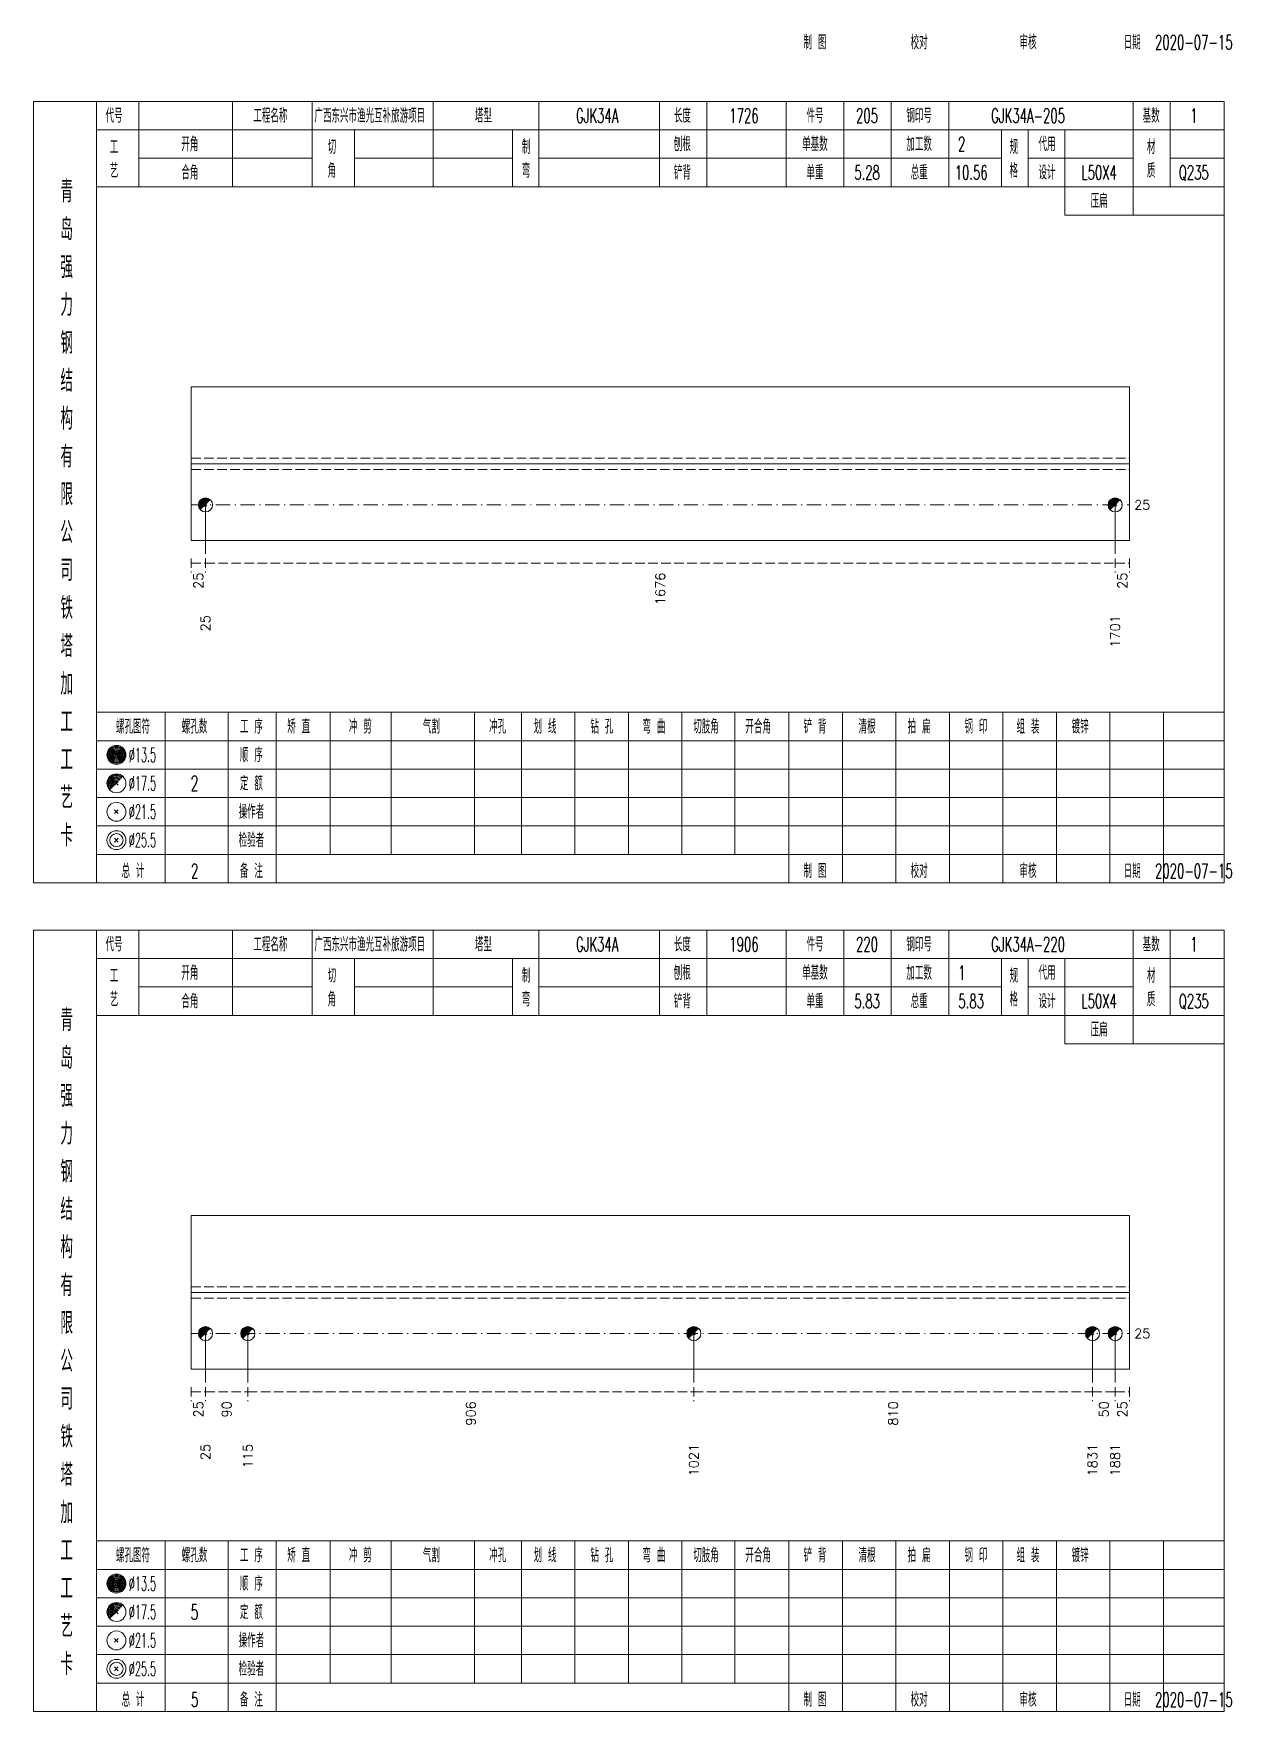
# Model space of a CAD drawing. Extents: x 0 to 2606, y -377 to 6479.
# Drawn here: x 1568.4 to 1821.3, y 6125 to 6479.3 of the extents above; entities that cross this region are included whole.
import ezdxf
from ezdxf.enums import TextEntityAlignment as Align

# ---------------------------------------------------------------- set-up
doc = ezdxf.new("R2010")
doc.units = 0
doc.header["$MEASUREMENT"] = 0
doc.linetypes.add('一点画线', pattern=[5.2, 3, -1, 0.2, -1])
doc.linetypes.add('虚线', pattern=[2.75, 2, -0.75])
doc.layers.get('0').update_dxf_attribs({"linetype": 'CONTINUOUS', "lineweight": 25})
doc.layers.add('1', color=7, linetype='CONTINUOUS', lineweight=25)
doc.layers.add('4', color=7, linetype='CONTINUOUS', lineweight=25)
doc.styles.get("Standard").update_dxf_attribs({"font": 'simplex.shx', "width": 0.7, "height": 3, "bigfont": 'gbhzfs.shx'})

msp = doc.modelspace()

# ---------------------------------------------------------------- linework, layer by layer
at = {"color": 7, "linetype": 'Continuous', "lineweight": 18}
for p, q in [((1601.7, 6404.7), (1601.7, 6372.3)), ((1601.7, 6404.7), (1799.8, 6404.7)), ((1799.8, 6404.7), (1799.8, 6372.3)), ((1601.7, 6388.5), (1799.8, 6388.5)), ((1601.7, 6229.7), (1601.7, 6197.3)), ((1601.7, 6229.7), (1799.8, 6229.7)), ((1799.8, 6229.7), (1799.8, 6197.3)), ((1601.7, 6213.5), (1799.8, 6213.5))]:
    msp.add_line(p, q, dxfattribs=at)
at = {"color": 1, "linetype": '虚线', "lineweight": 18}
for p, q in [((1601.7, 6389.7), (1799.8, 6389.7)), ((1601.7, 6387.3), (1799.8, 6387.3)), ((1601.7, 6214.7), (1799.8, 6214.7)), ((1601.7, 6212.3), (1799.8, 6212.3))]:
    msp.add_line(p, q, dxfattribs=at)
at = {"color": 3, "linetype": '一点画线', "lineweight": 13}
for p, q in [((1601.7, 6379.8), (1799.8, 6379.8)), ((1601.7, 6204.8), (1799.8, 6204.8))]:
    msp.add_line(p, q, dxfattribs=at)
at = {"color": 7, "linetype": 'Continuous', "lineweight": 13}
for p, q in [((1604.7, 6379.8), (1604.7, 6369.5)), ((1796.8, 6379.8), (1796.8, 6369.5)), ((1604.7, 6204.8), (1604.7, 6194.5)), ((1613.65, 6204.8), (1613.65, 6194.5)), ((1707.82, 6204.8), (1707.82, 6194.5)), ((1792, 6204.8), (1792, 6194.5)), ((1796.8, 6204.8), (1796.8, 6194.5))]:
    msp.add_line(p, q, dxfattribs=at)
at = {"color": 8, "linetype": '虚线', "lineweight": 9}
for p, q in [((1601.7, 6368.5), (1601.7, 6365.5)), ((1601.7, 6367.5), (1604.7, 6367.5)), ((1604.7, 6368.5), (1604.7, 6365.5)), ((1604.7, 6368.5), (1604.7, 6365.5)), ((1604.7, 6367.5), (1796.8, 6367.5)), ((1796.8, 6368.5), (1796.8, 6365.5)), ((1796.8, 6368.5), (1796.8, 6365.5)), ((1796.8, 6367.5), (1799.8, 6367.5)), ((1799.8, 6368.5), (1799.8, 6365.5)), ((1601.7, 6193.5), (1601.7, 6190.5)), ((1601.7, 6192.5), (1604.7, 6192.5)), ((1604.7, 6193.5), (1604.7, 6190.5)), ((1604.7, 6193.5), (1604.7, 6190.5)), ((1604.7, 6192.5), (1613.65, 6192.5)), ((1613.65, 6193.5), (1613.65, 6190.5)), ((1613.65, 6193.5), (1613.65, 6190.5)), ((1613.65, 6192.5), (1707.82, 6192.5)), ((1707.82, 6193.5), (1707.82, 6190.5)), ((1707.82, 6193.5), (1707.82, 6190.5)), ((1707.82, 6192.5), (1792, 6192.5)), ((1792, 6193.5), (1792, 6190.5)), ((1792, 6193.5), (1792, 6190.5)), ((1792, 6192.5), (1796.8, 6192.5)), ((1796.8, 6193.5), (1796.8, 6190.5)), ((1796.8, 6193.5), (1796.8, 6190.5)), ((1796.8, 6192.5), (1799.8, 6192.5)), ((1799.8, 6193.5), (1799.8, 6190.5))]:
    msp.add_line(p, q, dxfattribs=at)
at = {"layer": '1', "color": 7, "linetype": 'Continuous', "lineweight": 0}
for p, q in [((1604.4, 6379.5), (1605, 6380.1)), ((1604.4, 6380.1), (1605, 6379.5)), ((1796.5, 6379.5), (1797.1, 6380.1)), ((1796.5, 6380.1), (1797.1, 6379.5)), ((1604.4, 6204.5), (1605, 6205.1)), ((1604.4, 6205.1), (1605, 6204.5)), ((1613.35, 6204.5), (1613.95, 6205.1)), ((1613.35, 6205.1), (1613.95, 6204.5)), ((1707.52, 6204.5), (1708.12, 6205.1)), ((1707.52, 6205.1), (1708.12, 6204.5)), ((1791.7, 6204.5), (1792.3, 6205.1)), ((1791.7, 6205.1), (1792.3, 6204.5)), ((1796.5, 6204.5), (1797.1, 6205.1)), ((1796.5, 6205.1), (1797.1, 6204.5))]:
    msp.add_line(p, q, dxfattribs=at)
at = {"layer": '1', "color": 7, "linetype": 'Continuous', "lineweight": 18}
for p, q in [((1601.7, 6372.3), (1799.8, 6372.3)), ((1601.7, 6197.3), (1799.8, 6197.3))]:
    msp.add_line(p, q, dxfattribs=at)
at = {"layer": '1', "color": 7, "linetype": 'Continuous', "lineweight": 13}
for centre in [(1604.7, 6379.8), (1796.8, 6379.8), (1604.7, 6204.8), (1613.65, 6204.8), (1707.82, 6204.8), (1792, 6204.8), (1796.8, 6204.8)]:
    msp.add_circle(centre, 1.5, dxfattribs=at)
for centre, radius in [((1604.7, 6379.8), 1.35), ((1604.7, 6379.8), 1.2), ((1604.7, 6379.8), 1.05), ((1604.7, 6379.8), 0.9), ((1604.7, 6379.8), 0.75), ((1604.7, 6379.8), 0.6), ((1604.7, 6379.8), 0.45), ((1604.7, 6379.8), 0.3), ((1604.7, 6379.8), 0.15), ((1796.8, 6379.8), 1.35), ((1796.8, 6379.8), 1.2), ((1796.8, 6379.8), 1.05), ((1796.8, 6379.8), 0.9), ((1796.8, 6379.8), 0.75), ((1796.8, 6379.8), 0.6), ((1796.8, 6379.8), 0.45), ((1796.8, 6379.8), 0.3), ((1796.8, 6379.8), 0.15), ((1604.7, 6204.8), 1.35), ((1604.7, 6204.8), 1.2), ((1604.7, 6204.8), 1.05), ((1604.7, 6204.8), 0.9), ((1604.7, 6204.8), 0.75), ((1604.7, 6204.8), 0.6), ((1604.7, 6204.8), 0.45), ((1604.7, 6204.8), 0.3), ((1604.7, 6204.8), 0.15), ((1613.65, 6204.8), 1.35), ((1613.65, 6204.8), 1.2), ((1613.65, 6204.8), 1.05), ((1613.65, 6204.8), 0.9), ((1613.65, 6204.8), 0.75), ((1613.65, 6204.8), 0.6), ((1613.65, 6204.8), 0.45), ((1613.65, 6204.8), 0.3), ((1613.65, 6204.8), 0.15), ((1707.82, 6204.8), 1.35), ((1707.82, 6204.8), 1.2), ((1707.82, 6204.8), 1.05), ((1707.82, 6204.8), 0.9), ((1707.82, 6204.8), 0.75), ((1707.82, 6204.8), 0.6), ((1707.82, 6204.8), 0.45), ((1707.82, 6204.8), 0.3), ((1707.82, 6204.8), 0.15), ((1792, 6204.8), 1.35), ((1792, 6204.8), 1.2), ((1792, 6204.8), 1.05), ((1792, 6204.8), 0.9), ((1792, 6204.8), 0.75), ((1792, 6204.8), 0.6), ((1792, 6204.8), 0.45), ((1792, 6204.8), 0.3), ((1792, 6204.8), 0.15), ((1796.8, 6204.8), 1.35), ((1796.8, 6204.8), 1.2), ((1796.8, 6204.8), 1.05), ((1796.8, 6204.8), 0.9), ((1796.8, 6204.8), 0.75), ((1796.8, 6204.8), 0.6), ((1796.8, 6204.8), 0.45), ((1796.8, 6204.8), 0.3), ((1796.8, 6204.8), 0.15)]:
    msp.add_arc(centre, radius, 45, 225, dxfattribs=at)
at = {"layer": '4', "color": 1, "linetype": 'Continuous', "lineweight": 18}
for p, q in [((1581.7, 6300), (1581.7, 6465)), ((1590.6, 6447), (1590.6, 6465)), ((1610.4, 6447), (1610.4, 6465)), ((1627.2, 6447), (1627.2, 6465)), ((1652.8, 6447), (1652.8, 6465)), ((1675.1, 6447), (1675.1, 6465)), ((1700.6, 6447), (1700.6, 6465)), ((1710.6, 6447), (1710.6, 6465)), ((1727.3, 6447), (1727.3, 6465)), ((1739.5, 6447), (1739.5, 6465)), ((1749.5, 6447), (1749.5, 6465)), ((1761.7, 6447), (1761.7, 6465)), ((1800.6, 6441), (1800.6, 6465)), ((1808.4, 6447), (1808.4, 6465)), ((1581.7, 6459), (1819.8, 6459)), ((1636.2, 6447), (1636.2, 6459)), ((1669.5, 6447), (1669.5, 6459)), ((1772.8, 6447), (1772.8, 6459)), ((1778.4, 6447), (1778.4, 6459)), ((1786.2, 6441), (1786.2, 6459)), ((1590.6, 6453), (1627.2, 6453)), ((1636.2, 6453), (1669.5, 6453)), ((1675.1, 6453), (1772.8, 6453)), ((1778.4, 6453), (1800.6, 6453)), ((1808.4, 6453), (1819.8, 6453)), ((1581.7, 6447), (1819.8, 6447)), ((1786.2, 6441), (1819.8, 6441)), ((1581.7, 6336), (1819.8, 6336)), ((1596.2, 6300), (1596.2, 6336)), ((1609.5, 6300), (1609.5, 6336)), ((1619.6, 6300), (1619.6, 6336)), ((1631, 6306), (1631, 6336)), ((1643.9, 6306), (1643.9, 6336)), ((1661.5, 6306), (1661.5, 6336)), ((1671.4, 6306), (1671.4, 6336)), ((1682.7, 6306), (1682.7, 6336)), ((1694, 6306), (1694, 6336)), ((1705.3, 6306), (1705.3, 6336)), ((1716.5, 6306), (1716.5, 6336)), ((1727.9, 6306), (1727.9, 6336)), ((1739.2, 6306), (1739.2, 6336)), ((1750.5, 6306), (1750.5, 6336)), ((1761.8, 6306), (1761.8, 6336)), ((1773.1, 6306), (1773.1, 6336)), ((1784.4, 6306), (1784.4, 6336)), ((1795.7, 6306), (1795.7, 6336)), ((1807, 6306), (1807, 6336)), ((1581.7, 6330), (1819.8, 6330)), ((1581.7, 6324), (1819.8, 6324)), ((1581.7, 6318), (1819.8, 6318)), ((1581.7, 6312), (1819.8, 6312)), ((1581.7, 6306), (1819.8, 6306)), ((1727.9, 6300), (1727.9, 6306)), ((1739.2, 6300), (1739.2, 6306)), ((1750.5, 6300), (1750.5, 6306)), ((1761.8, 6300), (1761.8, 6306)), ((1773.1, 6300), (1773.1, 6306)), ((1784.4, 6300), (1784.4, 6306)), ((1795.7, 6300), (1795.7, 6306)), ((1807, 6300), (1807, 6306)), ((1581.7, 6125), (1581.7, 6290)), ((1590.6, 6272), (1590.6, 6290)), ((1610.4, 6272), (1610.4, 6290)), ((1627.2, 6272), (1627.2, 6290)), ((1652.8, 6272), (1652.8, 6290)), ((1675.1, 6272), (1675.1, 6290)), ((1700.6, 6272), (1700.6, 6290)), ((1710.6, 6272), (1710.6, 6290)), ((1727.3, 6272), (1727.3, 6290)), ((1739.5, 6272), (1739.5, 6290)), ((1749.5, 6272), (1749.5, 6290)), ((1761.7, 6272), (1761.7, 6290)), ((1800.6, 6266), (1800.6, 6290)), ((1808.4, 6272), (1808.4, 6290)), ((1581.7, 6284), (1819.8, 6284)), ((1636.2, 6272), (1636.2, 6284)), ((1669.5, 6272), (1669.5, 6284)), ((1772.8, 6272), (1772.8, 6284)), ((1778.4, 6272), (1778.4, 6284)), ((1786.2, 6266), (1786.2, 6284)), ((1590.6, 6278), (1627.2, 6278)), ((1636.2, 6278), (1669.5, 6278)), ((1675.1, 6278), (1772.8, 6278)), ((1778.4, 6278), (1800.6, 6278)), ((1808.4, 6278), (1819.8, 6278)), ((1581.7, 6272), (1819.8, 6272)), ((1786.2, 6266), (1819.8, 6266)), ((1581.7, 6161), (1819.8, 6161)), ((1596.2, 6125), (1596.2, 6161)), ((1609.5, 6125), (1609.5, 6161)), ((1619.6, 6125), (1619.6, 6161)), ((1631, 6131), (1631, 6161)), ((1643.9, 6131), (1643.9, 6161)), ((1661.5, 6131), (1661.5, 6161)), ((1671.4, 6131), (1671.4, 6161)), ((1682.7, 6131), (1682.7, 6161)), ((1694, 6131), (1694, 6161)), ((1705.3, 6131), (1705.3, 6161)), ((1716.5, 6131), (1716.5, 6161)), ((1727.9, 6131), (1727.9, 6161)), ((1739.2, 6131), (1739.2, 6161)), ((1750.5, 6131), (1750.5, 6161)), ((1761.8, 6131), (1761.8, 6161)), ((1773.1, 6131), (1773.1, 6161)), ((1784.4, 6131), (1784.4, 6161)), ((1795.7, 6131), (1795.7, 6161)), ((1807, 6131), (1807, 6161)), ((1581.7, 6155), (1819.8, 6155)), ((1581.7, 6149), (1819.8, 6149)), ((1581.7, 6143), (1819.8, 6143)), ((1581.7, 6137), (1819.8, 6137)), ((1581.7, 6131), (1819.8, 6131)), ((1727.9, 6125), (1727.9, 6131)), ((1739.2, 6125), (1739.2, 6131)), ((1750.5, 6125), (1750.5, 6131)), ((1761.8, 6125), (1761.8, 6131)), ((1773.1, 6125), (1773.1, 6131)), ((1784.4, 6125), (1784.4, 6131)), ((1795.7, 6125), (1795.7, 6131)), ((1807, 6125), (1807, 6131))]:
    msp.add_line(p, q, dxfattribs=at)
at = {"layer": '4', "color": 7, "linetype": 'Continuous', "lineweight": 13}
for p, q in [((1585.7, 6326.8), (1586.1, 6327.2)), ((1586.1, 6326.8), (1585.7, 6327.2)), ((1585.5, 6314.6), (1586.3, 6315.4)), ((1586.3, 6314.6), (1585.5, 6315.4)), ((1585.5, 6308.6), (1586.3, 6309.4)), ((1586.3, 6308.6), (1585.5, 6309.4)), ((1585.7, 6151.8), (1586.1, 6152.2)), ((1586.1, 6151.8), (1585.7, 6152.2)), ((1585.5, 6139.6), (1586.3, 6140.4)), ((1586.3, 6139.6), (1585.5, 6140.4)), ((1585.5, 6133.6), (1586.3, 6134.4)), ((1586.3, 6133.6), (1585.5, 6134.4))]:
    msp.add_line(p, q, dxfattribs=at)
at = {"layer": '4', "color": 7, "linetype": 'Continuous', "lineweight": 0}
for p, q in [((1585.5, 6320.6), (1586.3, 6321.4)), ((1585.5, 6321.4), (1586.3, 6320.6)), ((1585.5, 6145.6), (1586.3, 6146.4)), ((1585.5, 6146.4), (1586.3, 6145.6))]:
    msp.add_line(p, q, dxfattribs=at)
at = {"layer": '4', "color": 1, "linetype": 'Continuous', "lineweight": 18}
for points in [[(1568.4, 6465), (1568.4, 6300), (1819.8, 6300), (1819.8, 6465)], [(1568.4, 6290), (1568.4, 6125), (1819.8, 6125), (1819.8, 6290)]]:
    msp.add_lwpolyline(points, close=True, dxfattribs=at)
at = {"layer": '4', "color": 7, "linetype": 'Continuous', "lineweight": 13}
for centre, radius in [((1585.9, 6327), 2), ((1585.9, 6327), 1.8), ((1585.9, 6327), 1.6), ((1585.9, 6327), 1.4), ((1585.9, 6327), 1.2), ((1585.9, 6327), 1), ((1585.9, 6327), 0.8), ((1585.9, 6327), 0.6), ((1585.9, 6327), 0.4), ((1585.9, 6327), 0.2), ((1585.9, 6321), 2), ((1585.9, 6315), 2), ((1585.9, 6309), 2), ((1585.9, 6309), 1.4), ((1585.9, 6152), 2), ((1585.9, 6152), 1.8), ((1585.9, 6152), 1.6), ((1585.9, 6152), 1.4), ((1585.9, 6152), 1.2), ((1585.9, 6152), 1), ((1585.9, 6152), 0.8), ((1585.9, 6152), 0.6), ((1585.9, 6152), 0.4), ((1585.9, 6152), 0.2), ((1585.9, 6146), 2), ((1585.9, 6140), 2), ((1585.9, 6134), 2), ((1585.9, 6134), 1.4)]:
    msp.add_circle(centre, radius, dxfattribs=at)
for centre, radius in [((1585.9, 6321), 1.8), ((1585.9, 6321), 1.6), ((1585.9, 6321), 1.4), ((1585.9, 6321), 1.2), ((1585.9, 6321), 1), ((1585.9, 6321), 0.8), ((1585.9, 6321), 0.6), ((1585.9, 6321), 0.4), ((1585.9, 6321), 0.2), ((1585.9, 6146), 1.8), ((1585.9, 6146), 1.6), ((1585.9, 6146), 1.4), ((1585.9, 6146), 1.2), ((1585.9, 6146), 1), ((1585.9, 6146), 0.8), ((1585.9, 6146), 0.6), ((1585.9, 6146), 0.4), ((1585.9, 6146), 0.2)]:
    msp.add_arc(centre, radius, 45, 225, dxfattribs=at)

# ---------------------------------------------------------------- texts
at = {"color": 7, "linetype": 'Continuous', "lineweight": 13}
for p in [(1800.8, 6379.8), (1800.8, 6204.8)]:
    msp.add_text('25', height=2, dxfattribs=at).set_placement(p, align=Align.MIDDLE_LEFT)
at = {"color": 8, "linetype": 'Continuous', "lineweight": 9}
for s, p in [('25', (1603.2, 6365.5)), ('1676', (1700.75, 6365.5)), ('25', (1798.3, 6365.5)), ('25', (1603.2, 6190.5)), ('90', (1609.18, 6190.5)), ('906', (1660.74, 6190.5)), ('810', (1749.91, 6190.5)), ('50', (1794.4, 6190.5)), ('25', (1798.3, 6190.5))]:
    msp.add_text(s, height=2, rotation=90, dxfattribs=at).set_placement(p, align=Align.MIDDLE_RIGHT)
at = {"layer": '1', "color": 7, "linetype": 'Continuous', "lineweight": 13}
for s, p in [('25', (1604.7, 6356.5)), ('1701', (1796.8, 6356.5)), ('25', (1604.7, 6181.5)), ('115', (1613.65, 6181.5)), ('1021', (1707.82, 6181.5)), ('1831', (1792, 6181.5)), ('1881', (1796.8, 6181.5))]:
    msp.add_text(s, height=2, rotation=90, dxfattribs=at).set_placement(p, align=Align.MIDDLE_RIGHT)
at = {"layer": '4', "color": 1, "linetype": 'Continuous', "lineweight": 13}
for s, height, width, p in [('制 图', 3, 0.6, (1733.4, 6477.5)), ('校对', 3, 0.6, (1755.4, 6477.5)), ('审核', 3, 0.6, (1778.4, 6477.5)), ('日期', 3, 0.6, (1800.4, 6477.5)), ('2020-07-15', 3, 0.6, (1813.4, 6477.5)), ('代号', 3, 0.6, (1585.4, 6462)), ('工程名称', 3, 0.6, (1618.4, 6462)), ('广西东兴市渔光互补旅游项目', 3, 0.6, (1639.4, 6462)), ('塔型', 3, 0.6, (1663.4, 6462)), ('GJK34A', 3, 0.6, (1687.4, 6462)), ('长度', 3, 0.6, (1705.4, 6462)), ('1726', 3, 0.6, (1718.4, 6462)), ('件号', 3, 0.6, (1733.4, 6462)), ('205', 3, 0.6, (1744.4, 6462)), ('钢印号', 3, 0.6, (1755.4, 6462)), ('GJK34A-205', 3, 0.6, (1778.4, 6462)), ('基数', 3, 0.6, (1804.4, 6462)), ('1', 3, 0.6, (1813.4, 6462)), ('工', 3, 0.6, (1585.4, 6455.4)), ('开角', 3, 0.6, (1601.4, 6456)), ('切', 3, 0.6, (1631.4, 6455.4)), ('制', 3, 0.6, (1672.4, 6455.4)), ('刨根', 3, 0.6, (1705.4, 6456)), ('单基数', 3, 0.6, (1733.4, 6456)), ('加工数', 3, 0.6, (1755.4, 6456)), ('2', 3, 0.6, (1764.4, 6456)), ('规', 3, 0.6, (1775.4, 6455.4)), ('代用', 3, 0.6, (1782.4, 6456)), ('材', 3, 0.6, (1804.4, 6455.4)), ('艺', 3, 0.6, (1585.4, 6450.4)), ('合角', 3, 0.6, (1601.4, 6450)), ('角', 3, 0.6, (1631.4, 6450.4)), ('弯', 3, 0.6, (1672.4, 6450.4)), ('铲背', 3, 0.6, (1705.4, 6450)), ('单重', 3, 0.6, (1733.4, 6450)), ('5.28', 3, 0.6, (1744.4, 6450)), ('总重', 3, 0.6, (1755.4, 6450)), ('10.56', 3, 0.6, (1766.4, 6450)), ('格', 3, 0.6, (1775.4, 6450.4)), ('设计', 3, 0.6, (1782.4, 6450)), ('L50X4', 3, 0.6, (1793.4, 6450)), ('质', 3, 0.6, (1804.4, 6450.4)), ('Q235', 3, 0.6, (1813.4, 6450)), ('青', 4.6, 0.8, (1575.4, 6446)), ('压扁', 3, 0.6, (1793.4, 6444)), ('岛', 4.6, 0.8, (1575.4, 6438)), ('强', 4.6, 0.8, (1575.4, 6430)), ('力', 4.6, 0.8, (1575.4, 6422)), ('钢', 4.6, 0.8, (1575.4, 6414)), ('结', 4.6, 0.8, (1575.4, 6406)), ('构', 4.6, 0.8, (1575.4, 6398)), ('有', 4.6, 0.8, (1575.4, 6390)), ('限', 4.6, 0.8, (1575.4, 6382)), ('公', 4.6, 0.8, (1575.4, 6374)), ('司', 4.6, 0.8, (1575.4, 6366)), ('铁', 4.6, 0.8, (1575.4, 6358)), ('塔', 4.6, 0.8, (1575.4, 6350)), ('加', 4.6, 0.8, (1575.4, 6342)), ('工', 4.6, 0.8, (1575.4, 6334)), ('螺孔图符', 3, 0.6, (1589.4, 6333)), ('螺孔数', 3, 0.6, (1602.4, 6333)), ('工 序', 3, 0.6, (1614.4, 6333)), ('矫 直', 3, 0.6, (1624.4, 6333)), ('冲 剪', 3, 0.6, (1637.4, 6333)), ('气割', 3, 0.6, (1652.4, 6333)), ('冲孔', 3, 0.6, (1666.4, 6333)), ('划 线', 3, 0.6, (1676.4, 6333)), ('钻 孔', 3, 0.6, (1688.4, 6333)), ('弯 曲', 3, 0.6, (1699.4, 6333)), ('切肢角', 3, 0.6, (1710.4, 6333)), ('开合角', 3, 0.6, (1721.4, 6333)), ('铲 背', 3, 0.6, (1733.4, 6333)), ('清根', 3, 0.6, (1744.4, 6333)), ('拍 扁', 3, 0.6, (1755.4, 6333)), ('钢 印', 3, 0.6, (1767.4, 6333)), ('组 装', 3, 0.6, (1778.4, 6333)), ('镀锌', 3, 0.6, (1789.4, 6333)), ('%%C13.5', 3, 0.5, (1591.4, 6327)), ('顺 序', 3, 0.6, (1614.4, 6327)), ('工', 4.6, 0.8, (1575.4, 6326)), ('%%C17.5', 3, 0.5, (1591.4, 6321)), ('2', 3.2, 0.6, (1602.4, 6321)), ('定 额', 3, 0.6, (1614.4, 6321)), ('艺', 4.6, 0.8, (1575.4, 6318)), ('%%C21.5', 3, 0.5, (1591.4, 6315)), ('操作者', 3, 0.6, (1614.4, 6315)), ('卡', 4.6, 0.8, (1575.4, 6310)), ('检验者', 3, 0.6, (1614.4, 6309)), ('%%C25.5', 3, 0.5, (1591.4, 6309)), ('总 计', 3, 0.6, (1589.4, 6302.5)), ('2', 3, 0.6, (1602.4, 6302.5)), ('备 注', 3, 0.6, (1614.4, 6302.5)), ('制 图', 3, 0.6, (1733.4, 6302.5)), ('校对', 3, 0.6, (1755.4, 6302.5)), ('审核', 3, 0.6, (1778.4, 6302.5)), ('日期', 3, 0.6, (1800.4, 6302.5)), ('2020-07-15', 3, 0.6, (1813.4, 6302.5)), ('代号', 3, 0.6, (1585.4, 6287)), ('工程名称', 3, 0.6, (1618.4, 6287)), ('广西东兴市渔光互补旅游项目', 3, 0.6, (1639.4, 6287)), ('塔型', 3, 0.6, (1663.4, 6287)), ('GJK34A', 3, 0.6, (1687.4, 6287)), ('长度', 3, 0.6, (1705.4, 6287)), ('1906', 3, 0.6, (1718.4, 6287)), ('件号', 3, 0.6, (1733.4, 6287)), ('220', 3, 0.6, (1744.4, 6287)), ('钢印号', 3, 0.6, (1755.4, 6287)), ('GJK34A-220', 3, 0.6, (1778.4, 6287)), ('基数', 3, 0.6, (1804.4, 6287)), ('1', 3, 0.6, (1813.4, 6287)), ('开角', 3, 0.6, (1601.4, 6281)), ('刨根', 3, 0.6, (1705.4, 6281)), ('单基数', 3, 0.6, (1733.4, 6281)), ('加工数', 3, 0.6, (1755.4, 6281)), ('1', 3, 0.6, (1764.4, 6281)), ('代用', 3, 0.6, (1782.4, 6281)), ('工', 3, 0.6, (1585.4, 6280.4)), ('切', 3, 0.6, (1631.4, 6280.4)), ('制', 3, 0.6, (1672.4, 6280.4)), ('规', 3, 0.6, (1775.4, 6280.4)), ('材', 3, 0.6, (1804.4, 6280.4)), ('艺', 3, 0.6, (1585.4, 6275.4)), ('合角', 3, 0.6, (1601.4, 6275)), ('角', 3, 0.6, (1631.4, 6275.4)), ('弯', 3, 0.6, (1672.4, 6275.4)), ('铲背', 3, 0.6, (1705.4, 6275)), ('单重', 3, 0.6, (1733.4, 6275)), ('5.83', 3, 0.6, (1744.4, 6275)), ('总重', 3, 0.6, (1755.4, 6275)), ('5.83', 3, 0.6, (1766.4, 6275)), ('格', 3, 0.6, (1775.4, 6275.4)), ('设计', 3, 0.6, (1782.4, 6275)), ('L50X4', 3, 0.6, (1793.4, 6275)), ('质', 3, 0.6, (1804.4, 6275.4)), ('Q235', 3, 0.6, (1813.4, 6275)), ('青', 4.6, 0.8, (1575.4, 6271)), ('压扁', 3, 0.6, (1793.4, 6269)), ('岛', 4.6, 0.8, (1575.4, 6263)), ('强', 4.6, 0.8, (1575.4, 6255)), ('力', 4.6, 0.8, (1575.4, 6247)), ('钢', 4.6, 0.8, (1575.4, 6239)), ('结', 4.6, 0.8, (1575.4, 6231)), ('构', 4.6, 0.8, (1575.4, 6223)), ('有', 4.6, 0.8, (1575.4, 6215)), ('限', 4.6, 0.8, (1575.4, 6207)), ('公', 4.6, 0.8, (1575.4, 6199)), ('司', 4.6, 0.8, (1575.4, 6191)), ('铁', 4.6, 0.8, (1575.4, 6183)), ('塔', 4.6, 0.8, (1575.4, 6175)), ('加', 4.6, 0.8, (1575.4, 6167)), ('工', 4.6, 0.8, (1575.4, 6159)), ('螺孔图符', 3, 0.6, (1589.4, 6158)), ('螺孔数', 3, 0.6, (1602.4, 6158)), ('工 序', 3, 0.6, (1614.4, 6158)), ('矫 直', 3, 0.6, (1624.4, 6158)), ('冲 剪', 3, 0.6, (1637.4, 6158)), ('气割', 3, 0.6, (1652.4, 6158)), ('冲孔', 3, 0.6, (1666.4, 6158)), ('划 线', 3, 0.6, (1676.4, 6158)), ('钻 孔', 3, 0.6, (1688.4, 6158)), ('弯 曲', 3, 0.6, (1699.4, 6158)), ('切肢角', 3, 0.6, (1710.4, 6158)), ('开合角', 3, 0.6, (1721.4, 6158)), ('铲 背', 3, 0.6, (1733.4, 6158)), ('清根', 3, 0.6, (1744.4, 6158)), ('拍 扁', 3, 0.6, (1755.4, 6158)), ('钢 印', 3, 0.6, (1767.4, 6158)), ('组 装', 3, 0.6, (1778.4, 6158)), ('镀锌', 3, 0.6, (1789.4, 6158)), ('工', 4.6, 0.8, (1575.4, 6151)), ('%%C13.5', 3, 0.5, (1591.4, 6152)), ('顺 序', 3, 0.6, (1614.4, 6152)), ('定 额', 3, 0.6, (1614.4, 6146)), ('艺', 4.6, 0.8, (1575.4, 6143)), ('%%C17.5', 3, 0.5, (1591.4, 6146)), ('5', 3.2, 0.6, (1602.4, 6146)), ('%%C21.5', 3, 0.5, (1591.4, 6140)), ('操作者', 3, 0.6, (1614.4, 6140)), ('卡', 4.6, 0.8, (1575.4, 6135)), ('%%C25.5', 3, 0.5, (1591.4, 6134)), ('检验者', 3, 0.6, (1614.4, 6134)), ('总 计', 3, 0.6, (1589.4, 6127.5)), ('5', 3, 0.6, (1602.4, 6127.5)), ('备 注', 3, 0.6, (1614.4, 6127.5)), ('制 图', 3, 0.6, (1733.4, 6127.5)), ('校对', 3, 0.6, (1755.4, 6127.5)), ('审核', 3, 0.6, (1778.4, 6127.5)), ('日期', 3, 0.6, (1800.4, 6127.5)), ('2020-07-15', 3, 0.6, (1813.4, 6127.5))]:
    msp.add_text(s, height=height, dxfattribs=dict(at, width=width)).set_placement(p, align=Align.MIDDLE_CENTER)

doc.saveas('drawing.dxf')
